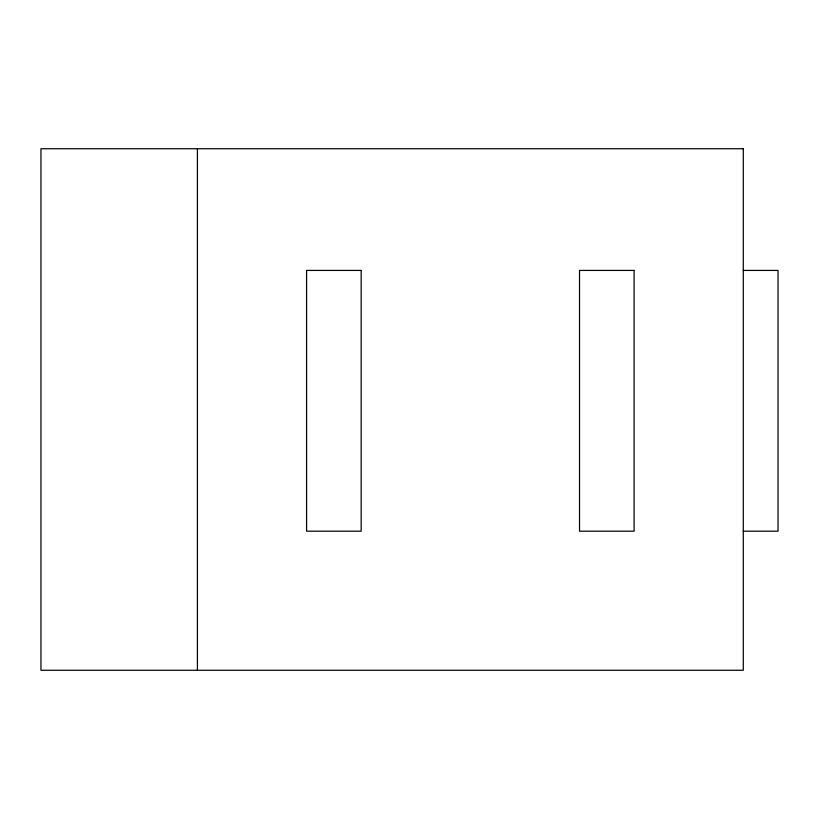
<?xml version="1.0" encoding="UTF-8"?>
<svg xmlns="http://www.w3.org/2000/svg" width="819" height="819" viewBox="0 0 819 819"><rect width="100%" height="100%" fill="white"/><g stroke="black" fill="none" stroke-linecap="round" stroke-linejoin="round"><path stroke-width="1.23" d="M743.283 270.424L778.05 270.424L778.05 531.193L743.283 531.193M197.41 148.73L197.41 670.27M743.283 148.73L40.95 148.73L40.95 670.27L743.283 670.27L743.283 148.73M361.169 270.424L306.582 270.424L306.582 531.193L361.169 531.193L361.169 270.424M634.111 270.424L579.524 270.424L579.524 531.193L634.111 531.193L634.111 270.424"/></g></svg>
